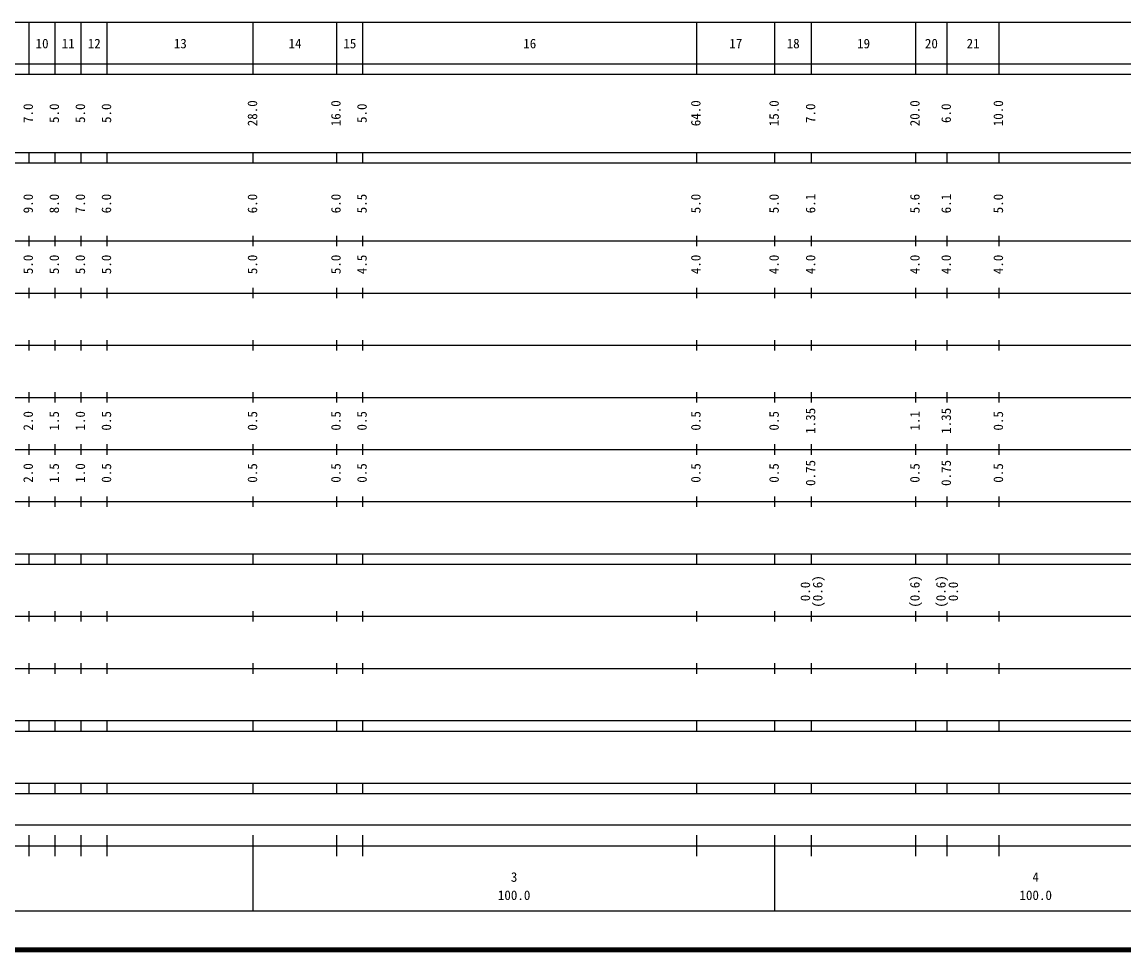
# Model space of a CAD drawing. Units: millimetres on the paper, enlarged 1000 times. Extents: x 40000 to 680000, y 20000 to 380000.
# Drawn here: x 223659 to 434922, y 20000 to 198000 of the extents above; entities that cross this region are included whole.
import ezdxf
from ezdxf.enums import TextEntityAlignment as Align

# ---------------------------------------------------------------- set-up
doc = ezdxf.new("R2010")
doc.units = ezdxf.units.MM
doc.header["$LTSCALE"] = 1000
doc.layers.add('M-TTL', color=2, linetype='Continuous', lineweight=140)
doc.layers.add('M-TTL-BAND', color=7, linetype='Continuous', lineweight=25)
doc.styles.add('ＭＳ ゴシック', font='')
doc.styles.get('ＭＳ ゴシック').set_extended_font_data('MS Gothic')

msp = doc.modelspace()

# ---------------------------------------------------------------- linework, layer by layer
at = {"layer": 'M-TTL'}
msp.add_line((40000, 20000), (680000, 20000), dxfattribs=at)
at = {"layer": 'M-TTL-BAND'}
for p, q in [((68000, 198000), (579000, 198000)), ((225000, 188000), (225000, 198000)), ((230000, 188000), (230000, 198000)), ((235000, 188000), (235000, 198000)), ((240000, 188000), (240000, 198000)), ((268000, 188000), (268000, 198000)), ((284000, 188000), (284000, 198000)), ((289000, 188000), (289000, 198000)), ((353000, 188000), (353000, 198000)), ((368000, 188000), (368000, 198000)), ((375000, 188000), (375000, 198000)), ((395000, 188000), (395000, 198000)), ((401000, 188000), (401000, 198000)), ((411000, 188000), (411000, 198000)), ((40000, 190000), (579000, 190000)), ((40000, 188000), (579000, 188000)), ((40000, 173000), (579000, 173000)), ((225000, 171000), (225000, 173000)), ((230000, 171000), (230000, 173000)), ((235000, 171000), (235000, 173000)), ((240000, 171000), (240000, 173000)), ((268000, 171000), (268000, 173000)), ((284000, 171000), (284000, 173000)), ((289000, 171000), (289000, 173000)), ((353000, 171000), (353000, 173000)), ((368000, 171000), (368000, 173000)), ((375000, 171000), (375000, 173000)), ((395000, 171000), (395000, 173000)), ((401000, 171000), (401000, 173000)), ((411000, 171000), (411000, 173000)), ((40000, 171000), (579000, 171000)), ((225000, 155000), (225000, 157000)), ((230000, 155000), (230000, 157000)), ((235000, 155000), (235000, 157000)), ((240000, 155000), (240000, 157000)), ((268000, 155000), (268000, 157000)), ((284000, 155000), (284000, 157000)), ((289000, 155000), (289000, 157000)), ((353000, 155000), (353000, 157000)), ((368000, 155000), (368000, 157000)), ((375000, 155000), (375000, 157000)), ((395000, 155000), (395000, 157000)), ((401000, 155000), (401000, 157000)), ((411000, 155000), (411000, 157000)), ((40000, 156000), (579000, 156000)), ((46000, 146000), (579000, 146000)), ((225000, 145000), (225000, 147000)), ((230000, 145000), (230000, 147000)), ((235000, 145000), (235000, 147000)), ((240000, 145000), (240000, 147000)), ((268000, 145000), (268000, 147000)), ((284000, 145000), (284000, 147000)), ((289000, 145000), (289000, 147000)), ((353000, 145000), (353000, 147000)), ((368000, 145000), (368000, 147000)), ((375000, 145000), (375000, 147000)), ((395000, 145000), (395000, 147000)), ((401000, 145000), (401000, 147000)), ((411000, 145000), (411000, 147000)), ((52000, 136000), (579000, 136000)), ((225000, 135000), (225000, 137000)), ((230000, 135000), (230000, 137000)), ((235000, 135000), (235000, 137000)), ((240000, 135000), (240000, 137000)), ((268000, 135000), (268000, 137000)), ((284000, 135000), (284000, 137000)), ((289000, 135000), (289000, 137000)), ((353000, 135000), (353000, 137000)), ((368000, 135000), (368000, 137000)), ((375000, 135000), (375000, 137000)), ((395000, 135000), (395000, 137000)), ((401000, 135000), (401000, 137000)), ((411000, 135000), (411000, 137000)), ((225000, 125000), (225000, 127000)), ((230000, 125000), (230000, 127000)), ((235000, 125000), (235000, 127000)), ((240000, 125000), (240000, 127000)), ((268000, 125000), (268000, 127000)), ((284000, 125000), (284000, 127000)), ((289000, 125000), (289000, 127000)), ((353000, 125000), (353000, 127000)), ((368000, 125000), (368000, 127000)), ((375000, 125000), (375000, 127000)), ((395000, 125000), (395000, 127000)), ((401000, 125000), (401000, 127000)), ((411000, 125000), (411000, 127000)), ((46000, 126000), (579000, 126000)), ((225000, 115000), (225000, 117000)), ((230000, 115000), (230000, 117000)), ((235000, 115000), (235000, 117000)), ((240000, 115000), (240000, 117000)), ((268000, 115000), (268000, 117000)), ((284000, 115000), (284000, 117000)), ((289000, 115000), (289000, 117000)), ((353000, 115000), (353000, 117000)), ((368000, 115000), (368000, 117000)), ((375000, 115000), (375000, 117000)), ((395000, 115000), (395000, 117000)), ((401000, 115000), (401000, 117000)), ((411000, 115000), (411000, 117000)), ((52000, 116000), (579000, 116000)), ((46000, 106000), (579000, 106000)), ((225000, 105000), (225000, 107000)), ((230000, 105000), (230000, 107000)), ((235000, 105000), (235000, 107000)), ((240000, 105000), (240000, 107000)), ((268000, 105000), (268000, 107000)), ((284000, 105000), (284000, 107000)), ((289000, 105000), (289000, 107000)), ((353000, 105000), (353000, 107000)), ((368000, 105000), (368000, 107000)), ((375000, 105000), (375000, 107000)), ((395000, 105000), (395000, 107000)), ((401000, 105000), (401000, 107000)), ((411000, 105000), (411000, 107000)), ((40000, 96000), (579000, 96000)), ((225000, 94000), (225000, 96000)), ((230000, 94000), (230000, 96000)), ((235000, 94000), (235000, 96000)), ((240000, 94000), (240000, 96000)), ((268000, 94000), (268000, 96000)), ((284000, 94000), (284000, 96000)), ((289000, 94000), (289000, 96000)), ((353000, 94000), (353000, 96000)), ((368000, 94000), (368000, 96000)), ((375000, 94000), (375000, 96000)), ((395000, 94000), (395000, 96000)), ((401000, 94000), (401000, 96000)), ((411000, 94000), (411000, 96000)), ((40000, 94000), (579000, 94000)), ((225000, 83000), (225000, 85000)), ((230000, 83000), (230000, 85000)), ((235000, 83000), (235000, 85000)), ((240000, 83000), (240000, 85000)), ((268000, 83000), (268000, 85000)), ((284000, 83000), (284000, 85000)), ((289000, 83000), (289000, 85000)), ((353000, 83000), (353000, 85000)), ((368000, 83000), (368000, 85000)), ((375000, 83000), (375000, 85000)), ((395000, 83000), (395000, 85000)), ((401000, 83000), (401000, 85000)), ((411000, 83000), (411000, 85000)), ((49000, 84000), (579000, 84000)), ((40000, 74000), (579000, 74000)), ((225000, 73000), (225000, 75000)), ((230000, 73000), (230000, 75000)), ((235000, 73000), (235000, 75000)), ((240000, 73000), (240000, 75000)), ((268000, 73000), (268000, 75000)), ((284000, 73000), (284000, 75000)), ((289000, 73000), (289000, 75000)), ((353000, 73000), (353000, 75000)), ((368000, 73000), (368000, 75000)), ((375000, 73000), (375000, 75000)), ((395000, 73000), (395000, 75000)), ((401000, 73000), (401000, 75000)), ((411000, 73000), (411000, 75000)), ((40000, 64000), (579000, 64000)), ((225000, 62000), (225000, 64000)), ((230000, 62000), (230000, 64000)), ((235000, 62000), (235000, 64000)), ((240000, 62000), (240000, 64000)), ((268000, 62000), (268000, 64000)), ((284000, 62000), (284000, 64000)), ((289000, 62000), (289000, 64000)), ((353000, 62000), (353000, 64000)), ((368000, 62000), (368000, 64000)), ((375000, 62000), (375000, 64000)), ((395000, 62000), (395000, 64000)), ((401000, 62000), (401000, 64000)), ((411000, 62000), (411000, 64000)), ((40000, 62000), (579000, 62000)), ((40000, 52000), (579000, 52000)), ((225000, 50000), (225000, 52000)), ((230000, 50000), (230000, 52000)), ((235000, 50000), (235000, 52000)), ((240000, 50000), (240000, 52000)), ((268000, 50000), (268000, 52000)), ((284000, 50000), (284000, 52000)), ((289000, 50000), (289000, 52000)), ((353000, 50000), (353000, 52000)), ((368000, 50000), (368000, 52000)), ((375000, 50000), (375000, 52000)), ((395000, 50000), (395000, 52000)), ((401000, 50000), (401000, 52000)), ((411000, 50000), (411000, 52000)), ((40000, 50000), (579000, 50000)), ((71000, 44000), (565000, 44000)), ((225000, 38000), (225000, 42000)), ((230000, 38000), (230000, 42000)), ((235000, 38000), (235000, 42000)), ((240000, 38000), (240000, 42000)), ((268000, 27500), (268000, 42000)), ((284000, 38000), (284000, 42000)), ((289000, 38000), (289000, 42000)), ((353000, 38000), (353000, 42000)), ((368000, 27500), (368000, 42000)), ((375000, 38000), (375000, 42000)), ((395000, 38000), (395000, 42000)), ((401000, 38000), (401000, 42000)), ((411000, 38000), (411000, 42000)), ((40000, 40000), (579000, 40000)), ((68000, 27500), (579000, 27500))]:
    msp.add_line(p, q, dxfattribs=at)

# ---------------------------------------------------------------- texts
at = {"layer": 'M-TTL-BAND', "style": 'ＭＳ ゴシック'}
for s, p in [('10', (227500, 192405)), ('11', (232500, 192405)), ('12', (237500, 192405)), ('13', (254000, 192405)), ('14', (276000, 192405)), ('15', (286500, 192405)), ('16', (321000, 192405)), ('17', (360500, 192405)), ('18', (371500, 192405)), ('19', (385000, 192405)), ('20', (398000, 192405)), ('21', (406000, 192405)), ('3', (318000, 32523)), ('4', (418000, 32523)), ('100.0', (318000, 29033)), ('100.0', (418000, 29033))]:
    msp.add_text(s, height=1833, dxfattribs=at).set_placement(p, align=Align.BOTTOM_CENTER)
for s, p in [('7.0', (226290, 180500)), ('5.0', (231290, 180500)), ('5.0', (236290, 180500)), ('5.0', (241290, 180500)), ('28.0', (269290, 180500)), ('16.0', (285290, 180500)), ('5.0', (290290, 180500)), ('64.0', (354290, 180500)), ('15.0', (369290, 180500)), ('7.0', (376290, 180500)), ('20.0', (396290, 180500)), ('6.0', (402290, 180500)), ('10.0', (412290, 180500)), ('9.0', (226290, 163174)), ('8.0', (231290, 163174)), ('7.0', (236290, 163174)), ('6.0', (241290, 163174)), ('6.0', (269290, 163174)), ('6.0', (285290, 163174)), ('5.5', (290290, 163174)), ('5.0', (354290, 163174)), ('5.0', (369290, 163174)), ('6.1', (376290, 163174)), ('5.6', (396290, 163174)), ('6.1', (402290, 163174)), ('5.0', (412290, 163174)), ('5.0', (226290, 151500)), ('5.0', (231290, 151500)), ('5.0', (236290, 151500)), ('5.0', (241290, 151500)), ('5.0', (269290, 151500)), ('5.0', (285290, 151500)), ('4.5', (290290, 151500)), ('4.0', (354290, 151500)), ('4.0', (369290, 151500)), ('4.0', (376290, 151500)), ('4.0', (396290, 151500)), ('4.0', (402290, 151500)), ('4.0', (412290, 151500)), ('2.0', (226290, 121500)), ('1.5', (231290, 121500)), ('1.0', (236290, 121500)), ('0.5', (241290, 121500)), ('0.5', (269290, 121500)), ('0.5', (285290, 121500)), ('0.5', (290290, 121500)), ('0.5', (354290, 121500)), ('0.5', (369290, 121500)), ('1.35', (376290, 121500)), ('1.1', (396290, 121500)), ('1.35', (402290, 121500)), ('0.5', (412290, 121500)), ('2.0', (226290, 111500)), ('1.5', (231290, 111500)), ('1.0', (236290, 111500)), ('0.5', (241290, 111500)), ('0.5', (269290, 111500)), ('0.5', (285290, 111500)), ('0.5', (290290, 111500)), ('0.5', (354290, 111500)), ('0.5', (369290, 111500)), ('0.75', (376290, 111500)), ('0.5', (396290, 111500)), ('0.75', (402290, 111500)), ('0.5', (412290, 111500)), ('(0.6)', (377660, 88764)), ('(0.6)', (396290, 88764)), ('(0.6)', (401290, 88764)), ('0.0', (375290, 88764)), ('0.0', (403660, 88764))]:
    msp.add_text(s, height=1833, rotation=90, dxfattribs=at).set_placement(p, align=Align.BOTTOM_CENTER)

doc.saveas('drawing.dxf')
